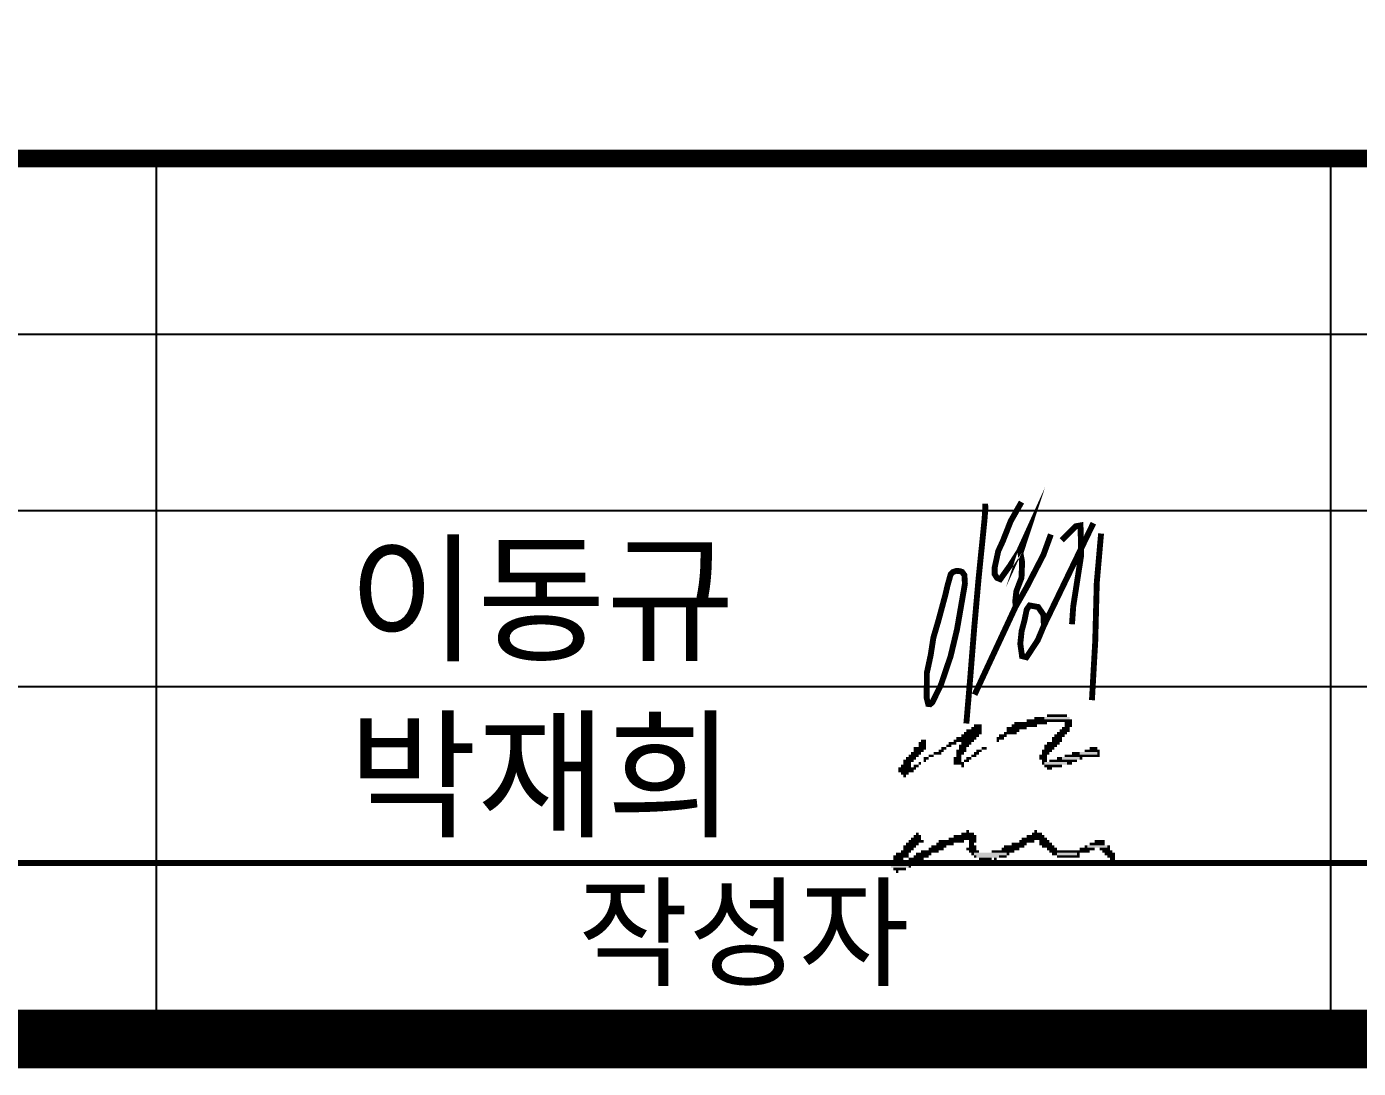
# Model space of a CAD drawing. Header units: millimetres. Extents: x 0 to 841, y 0 to 594.
# Drawn here: x 466.58 to 511.94, y 19 to 54.5 of the extents above; entities that cross this region are included whole.
import ezdxf
from ezdxf.enums import TextEntityAlignment as Align

# ---------------------------------------------------------------- set-up
doc = ezdxf.new("R2010")
doc.units = ezdxf.units.MM
doc.header["$LTSCALE"] = 10
for name, color, linetype in [('CX-BORD', 3, 'Continuous'), ('CX-BORD-LIN1', 4, 'Continuous'), ('CX-BORD-LIN2', 3, 'Continuous'), ('CX-BORD-TEX2', 7, 'Continuous'), ('CX-BORD-TEX3', 6, 'Continuous')]:
    doc.layers.add(name, color=color, linetype=linetype)
doc.styles.add('TB_TEXT', font='Dotum.ttf')
doc.styles.add('TB_WBTXT', font='Dotum.ttf')
doc.styles.add('TB_WMTXT', font='Dotum.ttf')

# ---------------------------------------------------------------- blocks, each defined once
blk = doc.blocks.new('CXBLKA1-KHCA-부산~울산409_K2H')
at = {"layer": 'CX-BORD-LIN1', "const_width": 2}
blk.add_lwpolyline([(821, 20), (25, 20), (25, 574), (821, 574)], close=True, dxfattribs=at)
at = {"layer": 'CX-BORD-LIN1'}
for points, const_width in [([(821, 50), (25, 50)], 0.6), ([(591, 26), (295, 26)], 0.2)]:
    blk.add_lwpolyline(points, dxfattribs=dict(at, const_width=const_width))
for points in [[(471, 20), (471, 50)], [(511, 20), (511, 50)]]:
    blk.add_lwpolyline(points, dxfattribs=at)
at = {"layer": 'CX-BORD-LIN2'}
for points in [[(591, 44), (295, 44)], [(591, 38), (295, 38)], [(591, 32), (295, 32)]]:
    blk.add_lwpolyline(points, dxfattribs=at)
at = {"layer": 'CX-BORD-LIN1', "style": 'TB_TEXT'}
for tag, height, p in [('TR_RDAT4', 3.5, (342.5, 47)), ('TR_DGN4', 3.5, (484.118, 47)), ('TR_CHK4', 3.5, (524.118, 47)), ('TR_APP4', 3.5, (564.118, 47)), ('TR_RNUM4', 3, (310.105, 46.637)), ('TR_RDAT3', 3.5, (342.5, 41)), ('TR_DGN3', 3.5, (484.118, 41)), ('TR_CHK3', 3.5, (524.118, 41)), ('TR_APP3', 3.5, (564.118, 41)), ('TR_RNUM3', 3, (310.105, 40.637)), ('TR_RDAT2', 3.5, (342.5, 35)), ('TR_DGN2', 3.5, (484.118, 35)), ('TR_CHK2', 3.5, (524.118, 35)), ('TR_APP2', 3.5, (564.118, 35)), ('TR_RNUM2', 3, (310.105, 34.637)), ('TR_RDAT1', 3.5, (342.5, 29)), ('TR_DGN1', 3.5, (484.118, 29)), ('TR_CHK1', 3.5, (524.118, 29)), ('TR_APP1', 3.5, (564.118, 29)), ('TR_RNUM1', 3, (310.105, 28.637))]:
    blk.add_attdef(tag, text='', height=height, dxfattribs=at).set_placement(p, align=Align.MIDDLE_CENTER)
for tag, p in [('TR_RCON4', (367.303, 47)), ('TR_RCON3', (367.303, 41)), ('TR_RCON2', (367.303, 35)), ('TR_RCON1', (367.303, 29))]:
    blk.add_attdef(tag, text='', height=3.5, dxfattribs=at).set_placement(p, align=Align.MIDDLE_LEFT)
at = {"layer": 'CX-BORD-LIN2', "style": 'TB_TEXT'}
blk.add_attdef('TD_VERSION', text='', height=3, rotation=90, dxfattribs=at).set_placement((825.5, 68.015), align=Align.MIDDLE_CENTER)
at = {"layer": 'CX-BORD-TEX2', "style": 'TB_WMTXT'}
for tag, height, p in [('TB_CNAME', 5, (40.345, 551.832)), ('TB_CSCOP', 4, (41.635, 543.832))]:
    blk.add_attdef(tag, text='', height=height, dxfattribs=at).set_placement(p, align=Align.BOTTOM_LEFT)
at = {"layer": 'CX-BORD-TEX2', "style": 'TB_WBTXT'}
for tag, height, p in [('TB_MTITIL', 10, (423, 553.326)), ('TB_STITL', 7, (423, 538.326))]:
    blk.add_attdef(tag, text='', height=height, dxfattribs=at).set_placement(p, align=Align.MIDDLE_CENTER)
at = {"layer": 'CX-BORD-TEX3', "style": 'TB_TEXT'}
blk.add_text('작성자', height=3, dxfattribs=at).set_placement((491, 23.662), align=Align.MIDDLE)
for tag, height, p in [('TD_DCOMP', 4.5, (242.5, 45)), ('TD_CSECT', 4.5, (636, 45)), ('TD_DNAME_TOP', 4.5, (780, 45)), ('TD_DNAME_MAIN', 4.5, (780, 39.007)), ('TD_CCOMP', 4.5, (242.5, 35)), ('TD_HSCAL', 4.5, (651.699, 35.235)), ('TD_VSCAL', 4.5, (680.779, 35.235)), ('TD_DNAME_BOT', 3, (780, 33.654)), ('TD_CNAME', 4.5, (90, 25.752)), ('TD_FIELD', 4.5, (207.5, 25.527)), ('TD_CSTEP', 4.5, (278.244, 25.527)), ('TD_DWGCODE', 4.5, (666, 25.386)), ('TD_DWGNO', 4.5, (780, 25.386))]:
    blk.add_attdef(tag, text='', height=height, dxfattribs=at).set_placement(p, align=Align.MIDDLE_CENTER)
at = {"layer": 'CX-BORD-TEX3', "style": 'TB_TEXT', "width": 0.9}
blk.add_attdef('TD_CDIST', text='', height=4, dxfattribs=at).set_placement((681, 45), align=Align.MIDDLE_CENTER)
blk = doc.blocks.new('CXGLOGO-4공구SIGN')
at = {"layer": 'CX-BORD-LIN1', "const_width": 0.2}
for points in [[(29.463, 12.294), (29.096, 11.648), (28.826, 10.962), (28.671, 10.625), (28.598, 10.286), (28.55, 10.067), (28.55, 9.834), (28.631, 9.71), (28.74, 9.667), (29.07, 10.129), (29.38, 10.612), (29.604, 11.104), (29.426, 10.563), (29.484, 10.252), (29.463, 9.717), (29.289, 9.261), (29.255, 8.965), (29.258, 8.724), (27.866, 5.733)], [(28.225, 12.24), (28.232, 12.079), (28.202, 11.681), (27.995, 9.622), (27.855, 8.032), (27.72, 6.342), (27.585, 4.751)], [(103.352, 9.487), (103.22, 9.574), (103.164, 9.876), (103.361, 10.566), (103.688, 11.105), (103.95, 11.402), (104.197, 11.629), (104.521, 11.841), (104.876, 11.997), (105.164, 12.069), (105.43, 12.092), (105.736, 12.089), (105.942, 12.059), (106.141, 11.935), (106.3, 11.778), (106.407, 11.61), (106.464, 11.45), (106.509, 11.202), (106.496, 10.859), (106.422, 10.507), (106.294, 10.145), (106.099, 9.762), (105.915, 9.449), (105.753, 9.176), (105.494, 8.817), (105.198, 8.454), (104.893, 8.179)], [(30.226, 8.087), (31.911, 11.576)], [(30.835, 10.996), (31.11, 11.27), (31.31, 11.471), (31.473, 11.5), (31.496, 10.489), (31.37, 9.674), (31.225, 8.74), (31.183, 8.131)], [(108.114, 11.549), (108.184, 11.588), (108.249, 11.476), (108.264, 11.148), (108.133, 10.594), (107.983, 9.93), (107.88, 9.431), (107.745, 8.83)], [(29.258, 8.724), (29.631, 9.378), (30.212, 10.503), (30.463, 11.193)], [(32.173, 11.223), (32.027, 9.555), (31.974, 7.544), (31.862, 5.546)], [(109.058, 9.75), (109.044, 9.828), (109.531, 10.185), (109.941, 10.421), (110.321, 10.587), (110.465, 10.633), (110.498, 10.568), (110.406, 10.417), (110.157, 10.126), (109.928, 9.802), (109.8, 9.588), (109.682, 9.461), (109.669, 9.349), (109.692, 9.232), (109.783, 9.15), (109.99, 9.104), (110.343, 9.369), (111.592, 10.991), (111.592, 10.925), (111.55, 10.82), (111.442, 10.546), (111.393, 10.349), (111.393, 9.834), (111.465, 9.792), (111.54, 9.769), (111.655, 9.746), (111.842, 9.798), (112.91, 11.072)], [(112.942, 9.95), (112.913, 10.027), (112.931, 10.155), (113.066, 10.264), (113.26, 10.268), (113.491, 10.213), (113.78, 9.84), (113.835, 9.65), (113.831, 9.533), (113.842, 9.391), (113.842, 9.303), (113.787, 9.168), (113.688, 9.036), (113.615, 8.992), (113.516, 9.029), (113.509, 9.149), (113.571, 9.303), (113.919, 9.815), (114.146, 10.064), (114.267, 10.185), (114.472, 10.32), (114.625, 10.408), (114.826, 10.47), (115.006, 10.444), (115.05, 10.389), (115.068, 10.302), (115.021, 9.997), (114.97, 9.778), (114.838, 9.602), (114.136, 8.797), (114.026, 8.746), (113.986, 8.669), (114.055, 8.6), (114.308, 8.64), (114.553, 8.753), (114.838, 8.94), (115.266, 9.192), (115.504, 9.338), (115.826, 9.371), (116.034, 9.309), (116.031, 9.154), (115.98, 8.945), (115.606, 8.194), (115.451, 7.847), (115.365, 7.578), (115.204, 7.155), (115.177, 6.848), (115.204, 6.573), (115.227, 6.472), (115.324, 6.376), (115.471, 6.353), (115.595, 6.435), (115.792, 6.6), (115.847, 6.761), (115.98, 6.963), (116.017, 7.087), (116.017, 7.261), (115.948, 7.394), (115.833, 7.49), (115.64, 7.545), (115.434, 7.554), (114.989, 7.399)], [(27.052, 9.838), (26.942, 9.445), (26.868, 9.126), (26.628, 8.236), (26.463, 7.678), (26.37, 7.081), (26.241, 6.48), (26.236, 5.979), (26.232, 5.626), (26.284, 5.416), (26.357, 5.408), (26.43, 5.479), (26.714, 6.054), (27.048, 7.04), (27.267, 7.958), (27.439, 8.948), (27.536, 9.512), (27.519, 9.807), (27.441, 9.913), (27.369, 9.94), (27.249, 9.952), (27.123, 9.91), (27.052, 9.838)], [(29.64, 8.634), (29.567, 8.272), (29.468, 7.903), (29.422, 7.468), (29.481, 7.046), (29.633, 7.007), (30.016, 7.587), (30.226, 8.087), (30.207, 8.463), (30.029, 8.72), (29.739, 8.773), (29.64, 8.634)], [(105.426, 7.229), (105.522, 7.263), (106.519, 6.429), (106.845, 6.247), (107.099, 6.211), (107.009, 7.106), (107.089, 7.509), (107.152, 7.669), (107.231, 7.728), (107.353, 7.753), (107.496, 7.728), (108.164, 7.102), (108.223, 7.069), (108.298, 7.069), (108.849, 7.846), (109.316, 8.463), (109.421, 8.493)], [(110.134, 7.173), (110.398, 7.516), (110.708, 7.859), (110.865, 7.995), (111.059, 8.074), (111.208, 8.115), (111.394, 8.074), (111.452, 7.995), (111.457, 7.42), (111.527, 7.169), (111.651, 7.003), (111.771, 6.937), (111.849, 6.958), (111.94, 7.003), (112.048, 7.082), (112.283, 7.441), (112.378, 7.656), (112.382, 7.961), (112.386, 8.271), (112.514, 8.383)]]:
    blk.add_lwpolyline(points, dxfattribs=at)
blk = doc.blocks.new('CXGLOGO-4공구SIGN1')
at = {"layer": 'CX-BORD-LIN1'}
for points in [[(36.395, 6.075), (36.498, 6.075), (36.395, 5.972), (36.498, 5.972)], [(36.498, 6.075), (36.601, 6.075), (36.498, 5.972), (36.601, 5.972)], [(36.601, 6.075), (37.115, 6.075), (36.601, 5.972), (37.115, 5.972)], [(37.115, 6.075), (37.218, 6.075), (37.115, 5.972), (37.218, 5.972)], [(33.104, 5.457), (33.206, 5.457), (33.104, 5.355), (33.206, 5.355)], [(33.206, 5.457), (33.309, 5.457), (33.206, 5.355), (33.309, 5.355)], [(33.309, 5.56), (33.412, 5.56), (33.309, 5.457), (33.412, 5.457)], [(33.309, 5.457), (33.618, 5.457), (33.309, 5.355), (33.618, 5.355)], [(33.412, 5.663), (33.515, 5.663), (33.412, 5.56), (33.515, 5.56)], [(33.412, 5.56), (33.618, 5.56), (33.412, 5.457), (33.618, 5.457)], [(33.515, 5.663), (33.618, 5.663), (33.515, 5.56), (33.618, 5.56)], [(33.618, 5.663), (33.721, 5.663), (33.618, 5.56), (33.721, 5.56)], [(33.618, 5.56), (33.721, 5.56), (33.618, 5.457), (33.721, 5.457)], [(33.618, 5.457), (33.721, 5.457), (33.618, 5.355), (33.721, 5.355)], [(34.749, 5.56), (34.852, 5.56), (34.749, 5.457), (34.852, 5.457)], [(34.749, 5.457), (34.852, 5.457), (34.749, 5.355), (34.852, 5.355)], [(34.852, 5.56), (35.366, 5.56), (34.852, 5.457), (35.366, 5.457)], [(34.852, 5.457), (35.058, 5.457), (34.852, 5.355), (35.058, 5.355)], [(34.955, 5.663), (35.058, 5.663), (34.955, 5.56), (35.058, 5.56)], [(35.058, 5.766), (35.161, 5.766), (35.058, 5.663), (35.161, 5.663)], [(35.058, 5.663), (35.572, 5.663), (35.058, 5.56), (35.572, 5.56)], [(35.058, 5.457), (35.161, 5.457), (35.058, 5.355), (35.161, 5.355)], [(35.161, 5.766), (35.366, 5.766), (35.161, 5.663), (35.366, 5.663)], [(35.161, 5.457), (35.264, 5.457), (35.161, 5.355), (35.264, 5.355)], [(35.366, 5.766), (35.469, 5.766), (35.366, 5.663), (35.469, 5.663)], [(35.366, 5.56), (35.469, 5.56), (35.366, 5.457), (35.469, 5.457)], [(35.469, 5.766), (36.086, 5.766), (35.469, 5.663), (36.086, 5.663)], [(35.469, 5.56), (35.572, 5.56), (35.469, 5.457), (35.572, 5.457)], [(35.572, 5.869), (35.675, 5.869), (35.572, 5.766), (35.675, 5.766)], [(35.572, 5.663), (35.675, 5.663), (35.572, 5.56), (35.675, 5.56)], [(35.675, 5.869), (35.778, 5.869), (35.675, 5.766), (35.778, 5.766)], [(35.675, 5.663), (35.881, 5.663), (35.675, 5.56), (35.881, 5.56)], [(35.778, 5.869), (35.881, 5.869), (35.778, 5.766), (35.881, 5.766)], [(35.881, 5.972), (35.984, 5.972), (35.881, 5.869), (35.984, 5.869)], [(35.881, 5.869), (36.395, 5.869), (35.881, 5.766), (36.395, 5.766)], [(35.881, 5.663), (35.984, 5.663), (35.881, 5.56), (35.984, 5.56)], [(35.984, 5.972), (36.292, 5.972), (35.984, 5.869), (36.292, 5.869)], [(36.086, 5.766), (36.189, 5.766), (36.086, 5.663), (36.189, 5.663)], [(36.189, 5.766), (36.395, 5.766), (36.189, 5.663), (36.395, 5.663)], [(36.292, 5.972), (37.321, 5.972), (36.292, 5.869), (37.321, 5.869)], [(36.395, 5.869), (36.498, 5.869), (36.395, 5.766), (36.498, 5.766)], [(36.498, 5.869), (36.601, 5.869), (36.498, 5.766), (36.601, 5.766)], [(36.601, 5.869), (36.704, 5.869), (36.601, 5.766), (36.704, 5.766)], [(36.704, 5.869), (36.806, 5.869), (36.704, 5.766), (36.806, 5.766)], [(36.806, 5.869), (37.115, 5.869), (36.806, 5.766), (37.115, 5.766)], [(36.909, 5.457), (37.012, 5.457), (36.909, 5.355), (37.012, 5.355)], [(37.012, 5.56), (37.115, 5.56), (37.012, 5.457), (37.115, 5.457)], [(37.012, 5.457), (37.218, 5.457), (37.012, 5.355), (37.218, 5.355)], [(37.115, 5.869), (37.218, 5.869), (37.115, 5.766), (37.218, 5.766)], [(37.115, 5.766), (37.218, 5.766), (37.115, 5.663), (37.218, 5.663)], [(37.115, 5.663), (37.321, 5.663), (37.115, 5.56), (37.321, 5.56)], [(37.115, 5.56), (37.218, 5.56), (37.115, 5.457), (37.218, 5.457)], [(37.218, 5.869), (37.321, 5.869), (37.218, 5.766), (37.321, 5.766)], [(37.218, 5.766), (37.321, 5.766), (37.218, 5.663), (37.321, 5.663)], [(37.218, 5.56), (37.321, 5.56), (37.218, 5.457), (37.321, 5.457)], [(37.218, 5.457), (37.321, 5.457), (37.218, 5.355), (37.321, 5.355)], [(37.321, 5.869), (37.424, 5.869), (37.321, 5.766), (37.424, 5.766)], [(37.321, 5.766), (37.424, 5.766), (37.321, 5.663), (37.424, 5.663)], [(37.321, 5.663), (37.424, 5.663), (37.321, 5.56), (37.424, 5.56)], [(31.149, 4.943), (31.252, 4.943), (31.149, 4.84), (31.252, 4.84)], [(31.252, 5.046), (31.355, 5.046), (31.252, 4.943), (31.355, 4.943)], [(31.252, 4.943), (31.458, 4.943), (31.252, 4.84), (31.458, 4.84)], [(31.355, 5.046), (31.458, 5.046), (31.355, 4.943), (31.458, 4.943)], [(32.384, 4.943), (32.486, 4.943), (32.384, 4.84), (32.486, 4.84)], [(32.486, 4.943), (32.589, 4.943), (32.486, 4.84), (32.589, 4.84)], [(32.589, 5.046), (32.692, 5.046), (32.589, 4.943), (32.692, 4.943)], [(32.589, 4.943), (32.692, 4.943), (32.589, 4.84), (32.692, 4.84)], [(32.692, 5.149), (32.795, 5.149), (32.692, 5.046), (32.795, 5.046)], [(32.692, 5.046), (32.795, 5.046), (32.692, 4.943), (32.795, 4.943)], [(32.795, 5.149), (32.898, 5.149), (32.795, 5.046), (32.898, 5.046)], [(32.795, 5.046), (32.898, 5.046), (32.795, 4.943), (32.898, 4.943)], [(32.898, 5.252), (33.001, 5.252), (32.898, 5.149), (33.001, 5.149)], [(32.898, 5.149), (33.001, 5.149), (32.898, 5.046), (33.001, 5.046)], [(32.898, 5.046), (33.001, 5.046), (32.898, 4.943), (33.001, 4.943)], [(32.898, 4.943), (33.206, 4.943), (32.898, 4.84), (33.206, 4.84)], [(33.001, 5.355), (33.104, 5.355), (33.001, 5.252), (33.104, 5.252)], [(33.001, 5.252), (33.515, 5.252), (33.001, 5.149), (33.515, 5.149)], [(33.001, 5.149), (33.104, 5.149), (33.001, 5.046), (33.104, 5.046)], [(33.001, 5.046), (33.104, 5.046), (33.001, 4.943), (33.104, 4.943)], [(33.104, 5.355), (33.618, 5.355), (33.104, 5.252), (33.618, 5.252)], [(33.104, 5.149), (33.412, 5.149), (33.104, 5.046), (33.412, 5.046)], [(33.104, 5.046), (33.309, 5.046), (33.104, 4.943), (33.309, 4.943)], [(33.206, 4.943), (33.309, 4.943), (33.206, 4.84), (33.309, 4.84)], [(33.309, 5.046), (33.412, 5.046), (33.309, 4.943), (33.412, 4.943)], [(33.412, 5.149), (33.515, 5.149), (33.412, 5.046), (33.515, 5.046)], [(33.515, 5.252), (33.618, 5.252), (33.515, 5.149), (33.618, 5.149)], [(33.618, 5.355), (33.721, 5.355), (33.618, 5.252), (33.721, 5.252)], [(34.338, 5.149), (34.441, 5.149), (34.338, 5.046), (34.441, 5.046)], [(34.338, 5.046), (34.441, 5.046), (34.338, 4.943), (34.441, 4.943)], [(34.441, 5.252), (34.544, 5.252), (34.441, 5.149), (34.544, 5.149)], [(34.441, 5.149), (34.544, 5.149), (34.441, 5.046), (34.544, 5.046)], [(34.544, 5.252), (34.646, 5.252), (34.544, 5.149), (34.646, 5.149)], [(34.544, 5.149), (34.646, 5.149), (34.544, 5.046), (34.646, 5.046)], [(34.646, 5.355), (34.749, 5.355), (34.646, 5.252), (34.749, 5.252)], [(34.646, 5.252), (34.749, 5.252), (34.646, 5.149), (34.749, 5.149)], [(34.749, 5.355), (34.852, 5.355), (34.749, 5.252), (34.852, 5.252)], [(34.852, 5.355), (34.955, 5.355), (34.852, 5.252), (34.955, 5.252)], [(34.955, 5.355), (35.058, 5.355), (34.955, 5.252), (35.058, 5.252)], [(35.058, 5.355), (35.161, 5.355), (35.058, 5.252), (35.161, 5.252)], [(36.395, 4.943), (36.498, 4.943), (36.395, 4.84), (36.498, 4.84)], [(36.498, 4.943), (36.806, 4.943), (36.498, 4.84), (36.806, 4.84)], [(36.601, 5.149), (36.704, 5.149), (36.601, 5.046), (36.704, 5.046)], [(36.601, 5.046), (36.909, 5.046), (36.601, 4.943), (36.909, 4.943)], [(36.704, 5.252), (36.806, 5.252), (36.704, 5.149), (36.806, 5.149)], [(36.704, 5.149), (36.909, 5.149), (36.704, 5.046), (36.909, 5.046)], [(36.806, 5.355), (36.909, 5.355), (36.806, 5.252), (36.909, 5.252)], [(36.806, 5.252), (37.012, 5.252), (36.806, 5.149), (37.012, 5.149)], [(36.806, 4.943), (36.909, 4.943), (36.806, 4.84), (36.909, 4.84)], [(36.909, 5.355), (37.115, 5.355), (36.909, 5.252), (37.115, 5.252)], [(36.909, 5.149), (37.012, 5.149), (36.909, 5.046), (37.012, 5.046)], [(36.909, 5.046), (37.012, 5.046), (36.909, 4.943), (37.012, 4.943)], [(37.012, 5.252), (37.115, 5.252), (37.012, 5.149), (37.115, 5.149)], [(37.115, 5.355), (37.218, 5.355), (37.115, 5.252), (37.218, 5.252)], [(30.738, 4.429), (30.841, 4.429), (30.738, 4.326), (30.841, 4.326)], [(30.841, 4.532), (31.149, 4.532), (30.841, 4.429), (31.149, 4.429)], [(30.841, 4.429), (31.046, 4.429), (30.841, 4.326), (31.046, 4.326)], [(30.944, 4.737), (31.046, 4.737), (30.944, 4.635), (31.046, 4.635)], [(30.944, 4.635), (31.046, 4.635), (30.944, 4.532), (31.046, 4.532)], [(31.046, 4.737), (31.355, 4.737), (31.046, 4.635), (31.355, 4.635)], [(31.046, 4.635), (31.252, 4.635), (31.046, 4.532), (31.252, 4.532)], [(31.046, 4.429), (31.149, 4.429), (31.046, 4.326), (31.149, 4.326)], [(31.149, 4.84), (31.458, 4.84), (31.149, 4.737), (31.458, 4.737)], [(31.149, 4.532), (31.252, 4.532), (31.149, 4.429), (31.252, 4.429)], [(31.252, 4.635), (31.355, 4.635), (31.252, 4.532), (31.355, 4.532)], [(31.355, 4.737), (31.458, 4.737), (31.355, 4.635), (31.458, 4.635)], [(31.561, 4.429), (31.664, 4.429), (31.561, 4.326), (31.664, 4.326)], [(31.664, 4.429), (31.766, 4.429), (31.664, 4.326), (31.766, 4.326)], [(31.766, 4.532), (31.869, 4.532), (31.766, 4.429), (31.869, 4.429)], [(31.869, 4.532), (31.972, 4.532), (31.869, 4.429), (31.972, 4.429)], [(31.972, 4.635), (32.075, 4.635), (31.972, 4.532), (32.075, 4.532)], [(31.972, 4.532), (32.075, 4.532), (31.972, 4.429), (32.075, 4.429)], [(32.075, 4.737), (32.178, 4.737), (32.075, 4.635), (32.178, 4.635)], [(32.075, 4.635), (32.178, 4.635), (32.075, 4.532), (32.178, 4.532)], [(32.178, 4.737), (32.281, 4.737), (32.178, 4.635), (32.281, 4.635)], [(32.281, 4.84), (32.384, 4.84), (32.281, 4.737), (32.384, 4.737)], [(32.384, 4.84), (32.486, 4.84), (32.384, 4.737), (32.486, 4.737)], [(32.692, 4.635), (32.795, 4.635), (32.692, 4.532), (32.795, 4.532)], [(32.692, 4.532), (32.898, 4.532), (32.692, 4.429), (32.898, 4.429)], [(32.692, 4.429), (32.795, 4.429), (32.692, 4.326), (32.795, 4.326)], [(32.795, 4.84), (32.898, 4.84), (32.795, 4.737), (32.898, 4.737)], [(32.795, 4.737), (32.898, 4.737), (32.795, 4.635), (32.898, 4.635)], [(32.795, 4.635), (33.001, 4.635), (32.795, 4.532), (33.001, 4.532)], [(32.795, 4.429), (32.898, 4.429), (32.795, 4.326), (32.898, 4.326)], [(32.898, 4.84), (33.104, 4.84), (32.898, 4.737), (33.104, 4.737)], [(32.898, 4.737), (33.001, 4.737), (32.898, 4.635), (33.001, 4.635)], [(32.898, 4.532), (33.001, 4.532), (32.898, 4.429), (33.001, 4.429)], [(33.001, 4.737), (33.104, 4.737), (33.001, 4.635), (33.104, 4.635)], [(33.001, 4.635), (33.104, 4.635), (33.001, 4.532), (33.104, 4.532)], [(33.104, 4.84), (33.206, 4.84), (33.104, 4.737), (33.206, 4.737)], [(33.309, 4.429), (33.412, 4.429), (33.309, 4.326), (33.412, 4.326)], [(33.412, 4.532), (33.515, 4.532), (33.412, 4.429), (33.515, 4.429)], [(33.412, 4.429), (33.515, 4.429), (33.412, 4.326), (33.515, 4.326)], [(33.515, 4.635), (33.618, 4.635), (33.515, 4.532), (33.618, 4.532)], [(33.515, 4.532), (33.618, 4.532), (33.515, 4.429), (33.618, 4.429)], [(33.618, 4.635), (33.721, 4.635), (33.618, 4.532), (33.721, 4.532)], [(33.721, 4.737), (33.824, 4.737), (33.721, 4.635), (33.824, 4.635)], [(33.824, 4.737), (33.926, 4.737), (33.824, 4.635), (33.926, 4.635)], [(36.086, 4.429), (36.395, 4.429), (36.086, 4.326), (36.395, 4.326)], [(36.189, 4.635), (36.292, 4.635), (36.189, 4.532), (36.292, 4.532)], [(36.189, 4.532), (36.292, 4.532), (36.189, 4.429), (36.292, 4.429)], [(36.292, 4.84), (36.395, 4.84), (36.292, 4.737), (36.395, 4.737)], [(36.292, 4.737), (36.395, 4.737), (36.292, 4.635), (36.395, 4.635)], [(36.292, 4.635), (36.498, 4.635), (36.292, 4.532), (36.498, 4.532)], [(36.292, 4.532), (36.498, 4.532), (36.292, 4.429), (36.498, 4.429)], [(36.395, 4.84), (36.498, 4.84), (36.395, 4.737), (36.498, 4.737)], [(36.395, 4.737), (36.601, 4.737), (36.395, 4.635), (36.601, 4.635)], [(36.498, 4.84), (36.704, 4.84), (36.498, 4.737), (36.704, 4.737)], [(36.498, 4.635), (36.601, 4.635), (36.498, 4.532), (36.601, 4.532)], [(36.601, 4.737), (36.704, 4.737), (36.601, 4.635), (36.704, 4.635)], [(36.704, 4.84), (36.806, 4.84), (36.704, 4.737), (36.806, 4.737)], [(37.115, 4.429), (37.218, 4.429), (37.115, 4.326), (37.218, 4.326)], [(37.218, 4.429), (37.321, 4.429), (37.218, 4.326), (37.321, 4.326)], [(37.321, 4.429), (37.424, 4.429), (37.321, 4.326), (37.424, 4.326)], [(37.424, 4.532), (37.526, 4.532), (37.424, 4.429), (37.526, 4.429)], [(37.424, 4.429), (37.938, 4.429), (37.424, 4.326), (37.938, 4.326)], [(37.526, 4.532), (37.629, 4.532), (37.526, 4.429), (37.629, 4.429)], [(37.629, 4.532), (37.732, 4.532), (37.629, 4.429), (37.732, 4.429)], [(37.732, 4.532), (38.452, 4.532), (37.732, 4.429), (38.452, 4.429)], [(37.938, 4.635), (38.041, 4.635), (37.938, 4.532), (38.041, 4.532)], [(37.938, 4.429), (38.041, 4.429), (37.938, 4.326), (38.041, 4.326)], [(38.041, 4.635), (38.144, 4.635), (38.041, 4.532), (38.144, 4.532)], [(38.041, 4.429), (38.452, 4.429), (38.041, 4.326), (38.452, 4.326)], [(38.144, 4.737), (38.246, 4.737), (38.144, 4.635), (38.246, 4.635)], [(38.144, 4.635), (38.452, 4.635), (38.144, 4.532), (38.452, 4.532)], [(38.246, 4.737), (38.349, 4.737), (38.246, 4.635), (38.349, 4.635)], [(38.349, 4.737), (38.452, 4.737), (38.349, 4.635), (38.452, 4.635)], [(38.452, 4.635), (38.555, 4.635), (38.452, 4.532), (38.555, 4.532)], [(38.452, 4.532), (38.555, 4.532), (38.452, 4.429), (38.555, 4.429)], [(38.452, 4.429), (38.555, 4.429), (38.452, 4.326), (38.555, 4.326)], [(30.326, 3.915), (30.429, 3.915), (30.326, 3.812), (30.429, 3.812)], [(30.326, 3.812), (30.429, 3.812), (30.326, 3.709), (30.429, 3.709)], [(30.429, 4.017), (30.532, 4.017), (30.429, 3.915), (30.532, 3.915)], [(30.429, 3.915), (30.635, 3.915), (30.429, 3.812), (30.635, 3.812)], [(30.429, 3.812), (30.738, 3.812), (30.429, 3.709), (30.738, 3.709)], [(30.532, 4.223), (30.635, 4.223), (30.532, 4.12), (30.635, 4.12)], [(30.532, 4.12), (30.841, 4.12), (30.532, 4.017), (30.841, 4.017)], [(30.532, 4.017), (30.635, 4.017), (30.532, 3.915), (30.635, 3.915)], [(30.635, 4.326), (31.046, 4.326), (30.635, 4.223), (31.046, 4.223)], [(30.635, 4.223), (30.841, 4.223), (30.635, 4.12), (30.841, 4.12)], [(30.635, 4.017), (30.738, 4.017), (30.635, 3.915), (30.738, 3.915)], [(30.635, 3.915), (30.738, 3.915), (30.635, 3.812), (30.738, 3.812)], [(30.738, 4.017), (30.841, 4.017), (30.738, 3.915), (30.841, 3.915)], [(30.738, 3.915), (30.841, 3.915), (30.738, 3.812), (30.841, 3.812)], [(30.738, 3.812), (30.841, 3.812), (30.738, 3.709), (30.841, 3.709)], [(30.841, 4.223), (30.944, 4.223), (30.841, 4.12), (30.944, 4.12)], [(30.841, 3.915), (31.046, 3.915), (30.841, 3.812), (31.046, 3.812)], [(30.841, 3.812), (30.944, 3.812), (30.841, 3.709), (30.944, 3.709)], [(30.944, 4.017), (31.046, 4.017), (30.944, 3.915), (31.046, 3.915)], [(31.046, 4.017), (31.149, 4.017), (31.046, 3.915), (31.149, 3.915)], [(31.149, 4.12), (31.252, 4.12), (31.149, 4.017), (31.252, 4.017)], [(31.355, 4.326), (31.458, 4.326), (31.355, 4.223), (31.458, 4.223)], [(31.355, 4.223), (31.458, 4.223), (31.355, 4.12), (31.458, 4.12)], [(31.458, 4.326), (31.561, 4.326), (31.458, 4.223), (31.561, 4.223)], [(32.589, 4.326), (32.795, 4.326), (32.589, 4.223), (32.795, 4.223)], [(32.589, 4.223), (32.692, 4.223), (32.589, 4.12), (32.692, 4.12)], [(32.589, 4.12), (32.692, 4.12), (32.589, 4.017), (32.692, 4.017)], [(32.692, 4.223), (32.795, 4.223), (32.692, 4.12), (32.795, 4.12)], [(32.692, 4.12), (33.001, 4.12), (32.692, 4.017), (33.001, 4.017)], [(32.795, 4.326), (32.898, 4.326), (32.795, 4.223), (32.898, 4.223)], [(32.795, 4.223), (32.898, 4.223), (32.795, 4.12), (32.898, 4.12)], [(32.898, 4.017), (33.001, 4.017), (32.898, 3.915), (33.001, 3.915)], [(33.001, 4.223), (33.104, 4.223), (33.001, 4.12), (33.104, 4.12)], [(33.104, 4.326), (33.206, 4.326), (33.104, 4.223), (33.206, 4.223)], [(33.104, 4.223), (33.206, 4.223), (33.104, 4.12), (33.206, 4.12)], [(33.206, 4.326), (33.309, 4.326), (33.206, 4.223), (33.309, 4.223)], [(36.086, 4.326), (36.189, 4.326), (36.086, 4.223), (36.189, 4.223)], [(36.189, 4.326), (36.395, 4.326), (36.189, 4.223), (36.395, 4.223)], [(36.189, 4.223), (36.292, 4.223), (36.189, 4.12), (36.292, 4.12)], [(36.189, 4.12), (36.292, 4.12), (36.189, 4.017), (36.292, 4.017)], [(36.292, 4.223), (36.395, 4.223), (36.292, 4.12), (36.395, 4.12)], [(36.292, 4.12), (37.218, 4.12), (36.292, 4.017), (37.218, 4.017)], [(36.292, 4.017), (36.395, 4.017), (36.292, 3.915), (36.395, 3.915)], [(36.395, 4.017), (36.601, 4.017), (36.395, 3.915), (36.601, 3.915)], [(36.395, 3.915), (36.498, 3.915), (36.395, 3.812), (36.498, 3.812)], [(36.498, 4.223), (36.601, 4.223), (36.498, 4.12), (36.601, 4.12)], [(36.498, 3.915), (36.601, 3.915), (36.498, 3.812), (36.601, 3.812)], [(36.601, 4.223), (36.704, 4.223), (36.601, 4.12), (36.704, 4.12)], [(36.601, 4.017), (36.704, 4.017), (36.601, 3.915), (36.704, 3.915)], [(36.704, 4.223), (36.806, 4.223), (36.704, 4.12), (36.806, 4.12)], [(36.704, 4.017), (36.806, 4.017), (36.704, 3.915), (36.806, 3.915)], [(36.806, 4.326), (36.909, 4.326), (36.806, 4.223), (36.909, 4.223)], [(36.806, 4.223), (37.424, 4.223), (36.806, 4.12), (37.424, 4.12)], [(36.806, 4.017), (36.909, 4.017), (36.806, 3.915), (36.909, 3.915)], [(36.909, 4.326), (37.012, 4.326), (36.909, 4.223), (37.012, 4.223)], [(36.909, 4.017), (37.012, 4.017), (36.909, 3.915), (37.012, 3.915)], [(37.012, 4.326), (37.732, 4.326), (37.012, 4.223), (37.732, 4.223)], [(37.218, 4.12), (37.321, 4.12), (37.218, 4.017), (37.321, 4.017)], [(37.321, 4.12), (37.424, 4.12), (37.321, 4.017), (37.424, 4.017)], [(37.424, 4.223), (37.526, 4.223), (37.424, 4.12), (37.526, 4.12)], [(37.526, 4.223), (37.629, 4.223), (37.526, 4.12), (37.629, 4.12)], [(37.732, 4.326), (37.835, 4.326), (37.732, 4.223), (37.835, 4.223)], [(30.429, 3.709), (30.532, 3.709), (30.429, 3.606), (30.532, 3.606)], [(30.532, 3.709), (30.635, 3.709), (30.532, 3.606), (30.635, 3.606)], [(30.532, 3.606), (30.635, 3.606), (30.532, 3.503), (30.635, 3.503)], [(30.635, 3.709), (30.738, 3.709), (30.635, 3.606), (30.738, 3.606)], [(30.944, 1.137), (31.046, 1.137), (30.944, 1.035), (31.046, 1.035)], [(31.046, 1.24), (31.149, 1.24), (31.046, 1.137), (31.149, 1.137)], [(31.046, 1.137), (31.252, 1.137), (31.046, 1.035), (31.252, 1.035)], [(32.589, 1.137), (32.692, 1.137), (32.589, 1.035), (32.692, 1.035)], [(32.692, 1.137), (32.795, 1.137), (32.692, 1.035), (32.795, 1.035)], [(32.795, 1.137), (33.412, 1.137), (32.795, 1.035), (33.412, 1.035)], [(32.898, 1.24), (33.412, 1.24), (32.898, 1.137), (33.412, 1.137)], [(33.104, 1.343), (33.206, 1.343), (33.104, 1.24), (33.206, 1.24)], [(33.412, 1.137), (33.515, 1.137), (33.412, 1.035), (33.515, 1.035)], [(35.572, 1.137), (35.675, 1.137), (35.572, 1.035), (35.675, 1.035)], [(35.675, 1.137), (36.189, 1.137), (35.675, 1.035), (36.189, 1.035)], [(35.778, 1.24), (36.086, 1.24), (35.778, 1.137), (36.086, 1.137)], [(35.881, 1.343), (35.984, 1.343), (35.881, 1.24), (35.984, 1.24)], [(36.086, 1.24), (36.189, 1.24), (36.086, 1.137), (36.189, 1.137)], [(36.189, 1.137), (36.292, 1.137), (36.189, 1.035), (36.292, 1.035)], [(30.532, 0.726), (30.635, 0.726), (30.532, 0.623), (30.635, 0.623)], [(30.532, 0.623), (30.841, 0.623), (30.532, 0.52), (30.841, 0.52)], [(30.635, 0.829), (30.738, 0.829), (30.635, 0.726), (30.738, 0.726)], [(30.635, 0.726), (30.944, 0.726), (30.635, 0.623), (30.944, 0.623)], [(30.738, 0.932), (30.841, 0.932), (30.738, 0.829), (30.841, 0.829)], [(30.738, 0.829), (31.046, 0.829), (30.738, 0.726), (31.046, 0.726)], [(30.841, 1.035), (30.944, 1.035), (30.841, 0.932), (30.944, 0.932)], [(30.841, 0.932), (31.252, 0.932), (30.841, 0.829), (31.252, 0.829)], [(30.841, 0.623), (30.944, 0.623), (30.841, 0.52), (30.944, 0.52)], [(30.944, 1.035), (31.252, 1.035), (30.944, 0.932), (31.252, 0.932)], [(30.944, 0.726), (31.046, 0.726), (30.944, 0.623), (31.046, 0.623)], [(31.046, 0.829), (31.149, 0.829), (31.046, 0.726), (31.149, 0.726)], [(31.252, 0.932), (31.355, 0.932), (31.252, 0.829), (31.355, 0.829)], [(31.561, 0.623), (31.972, 0.623), (31.561, 0.52), (31.972, 0.52)], [(31.664, 0.726), (31.766, 0.726), (31.664, 0.623), (31.766, 0.623)], [(31.766, 0.726), (32.075, 0.726), (31.766, 0.623), (32.075, 0.623)], [(31.869, 0.829), (31.972, 0.829), (31.869, 0.726), (31.972, 0.726)], [(31.972, 0.932), (32.075, 0.932), (31.972, 0.829), (32.075, 0.829)], [(31.972, 0.829), (32.589, 0.829), (31.972, 0.726), (32.589, 0.726)], [(31.972, 0.623), (32.075, 0.623), (31.972, 0.52), (32.075, 0.52)], [(32.075, 0.932), (32.178, 0.932), (32.075, 0.829), (32.178, 0.829)], [(32.075, 0.726), (32.178, 0.726), (32.075, 0.623), (32.178, 0.623)], [(32.075, 0.623), (32.178, 0.623), (32.075, 0.52), (32.178, 0.52)], [(32.178, 0.932), (32.281, 0.932), (32.178, 0.829), (32.281, 0.829)], [(32.178, 0.726), (32.281, 0.726), (32.178, 0.623), (32.281, 0.623)], [(32.281, 0.932), (32.692, 0.932), (32.281, 0.829), (32.692, 0.829)], [(32.384, 1.035), (32.486, 1.035), (32.384, 0.932), (32.486, 0.932)], [(32.486, 1.035), (32.589, 1.035), (32.486, 0.932), (32.589, 0.932)], [(32.589, 1.035), (33.001, 1.035), (32.589, 0.932), (33.001, 0.932)], [(32.692, 0.932), (32.795, 0.932), (32.692, 0.829), (32.795, 0.829)], [(32.795, 0.932), (32.898, 0.932), (32.795, 0.829), (32.898, 0.829)], [(32.898, 0.932), (33.001, 0.932), (32.898, 0.829), (33.001, 0.829)], [(33.001, 1.035), (33.206, 1.035), (33.001, 0.932), (33.206, 0.932)], [(33.104, 0.623), (33.206, 0.623), (33.104, 0.52), (33.206, 0.52)], [(33.206, 1.035), (33.412, 1.035), (33.206, 0.932), (33.412, 0.932)], [(33.206, 0.932), (33.309, 0.932), (33.206, 0.829), (33.309, 0.829)], [(33.206, 0.829), (33.309, 0.829), (33.206, 0.726), (33.309, 0.726)], [(33.206, 0.726), (33.309, 0.726), (33.206, 0.623), (33.309, 0.623)], [(33.206, 0.623), (33.309, 0.623), (33.206, 0.52), (33.309, 0.52)], [(33.309, 0.932), (33.515, 0.932), (33.309, 0.829), (33.515, 0.829)], [(33.309, 0.829), (33.412, 0.829), (33.309, 0.726), (33.412, 0.726)], [(33.309, 0.726), (33.412, 0.726), (33.309, 0.623), (33.412, 0.623)], [(33.309, 0.623), (33.412, 0.623), (33.309, 0.52), (33.412, 0.52)], [(33.412, 1.035), (33.515, 1.035), (33.412, 0.932), (33.515, 0.932)], [(33.412, 0.726), (33.515, 0.726), (33.412, 0.623), (33.515, 0.623)], [(33.412, 0.623), (33.515, 0.623), (33.412, 0.52), (33.515, 0.52)], [(34.544, 0.623), (35.058, 0.623), (34.544, 0.52), (35.058, 0.52)], [(34.646, 0.726), (34.749, 0.726), (34.646, 0.623), (34.749, 0.623)], [(34.749, 0.726), (34.852, 0.726), (34.749, 0.623), (34.852, 0.623)], [(34.852, 0.726), (35.366, 0.726), (34.852, 0.623), (35.366, 0.623)], [(34.955, 0.829), (35.058, 0.829), (34.955, 0.726), (35.058, 0.726)], [(35.058, 0.829), (35.161, 0.829), (35.058, 0.726), (35.161, 0.726)], [(35.058, 0.623), (35.161, 0.623), (35.058, 0.52), (35.161, 0.52)], [(35.161, 0.829), (35.572, 0.829), (35.161, 0.726), (35.572, 0.726)], [(35.161, 0.623), (35.264, 0.623), (35.161, 0.52), (35.264, 0.52)], [(35.264, 0.932), (35.778, 0.932), (35.264, 0.829), (35.778, 0.829)], [(35.366, 1.035), (35.469, 1.035), (35.366, 0.932), (35.469, 0.932)], [(35.366, 0.726), (35.469, 0.726), (35.366, 0.623), (35.469, 0.623)], [(35.469, 1.035), (35.572, 1.035), (35.469, 0.932), (35.572, 0.932)], [(35.572, 1.035), (35.984, 1.035), (35.572, 0.932), (35.984, 0.932)], [(35.778, 0.932), (35.881, 0.932), (35.778, 0.829), (35.881, 0.829)], [(35.984, 1.035), (36.292, 1.035), (35.984, 0.932), (36.292, 0.932)], [(36.086, 0.932), (36.395, 0.932), (36.086, 0.829), (36.395, 0.829)], [(36.086, 0.829), (36.189, 0.829), (36.086, 0.726), (36.189, 0.726)], [(36.189, 0.829), (36.498, 0.829), (36.189, 0.726), (36.498, 0.726)], [(36.189, 0.726), (36.292, 0.726), (36.189, 0.623), (36.292, 0.623)], [(36.292, 1.035), (36.395, 1.035), (36.292, 0.932), (36.395, 0.932)], [(36.292, 0.726), (36.601, 0.726), (36.292, 0.623), (36.601, 0.623)], [(36.395, 0.932), (36.498, 0.932), (36.395, 0.829), (36.498, 0.829)], [(36.395, 0.623), (36.498, 0.623), (36.395, 0.52), (36.498, 0.52)], [(36.498, 0.829), (36.601, 0.829), (36.498, 0.726), (36.601, 0.726)], [(36.498, 0.623), (36.704, 0.623), (36.498, 0.52), (36.704, 0.52)], [(36.601, 0.726), (36.704, 0.726), (36.601, 0.623), (36.704, 0.623)], [(36.704, 0.623), (36.806, 0.623), (36.704, 0.52), (36.806, 0.52)], [(37.732, 0.623), (37.835, 0.623), (37.732, 0.52), (37.835, 0.52)], [(37.835, 0.623), (38.144, 0.623), (37.835, 0.52), (38.144, 0.52)], [(37.938, 0.726), (38.041, 0.726), (37.938, 0.623), (38.041, 0.623)], [(38.041, 0.726), (38.864, 0.726), (38.041, 0.623), (38.864, 0.623)], [(38.144, 0.829), (38.246, 0.829), (38.144, 0.726), (38.246, 0.726)], [(38.144, 0.623), (38.246, 0.623), (38.144, 0.52), (38.246, 0.52)], [(38.246, 0.829), (38.349, 0.829), (38.246, 0.726), (38.349, 0.726)], [(38.246, 0.623), (38.349, 0.623), (38.246, 0.52), (38.349, 0.52)], [(38.349, 0.932), (38.452, 0.932), (38.349, 0.829), (38.452, 0.829)], [(38.349, 0.829), (38.761, 0.829), (38.349, 0.726), (38.761, 0.726)], [(38.452, 0.932), (38.658, 0.932), (38.452, 0.829), (38.658, 0.829)], [(38.555, 0.623), (38.658, 0.623), (38.555, 0.52), (38.658, 0.52)], [(38.658, 0.932), (38.761, 0.932), (38.658, 0.829), (38.761, 0.829)], [(38.658, 0.623), (38.864, 0.623), (38.658, 0.52), (38.864, 0.52)], [(38.864, 0.726), (38.966, 0.726), (38.864, 0.623), (38.966, 0.623)], [(38.864, 0.623), (38.966, 0.623), (38.864, 0.52), (38.966, 0.52)], [(29.915, 0.006), (30.018, 0.006), (29.915, -0.097), (30.018, -0.097)], [(30.018, 0.109), (30.326, 0.109), (30.018, 0.006), (30.326, 0.006)], [(30.018, 0.006), (30.841, 0.006), (30.018, -0.097), (30.841, -0.097)], [(30.121, 0.315), (30.224, 0.315), (30.121, 0.212), (30.224, 0.212)], [(30.121, 0.212), (30.429, 0.212), (30.121, 0.109), (30.429, 0.109)], [(30.224, 0.417), (30.635, 0.417), (30.224, 0.315), (30.635, 0.315)], [(30.224, 0.315), (30.532, 0.315), (30.224, 0.212), (30.532, 0.212)], [(30.326, 0.109), (30.429, 0.109), (30.326, 0.006), (30.429, 0.006)], [(30.429, 0.52), (30.738, 0.52), (30.429, 0.417), (30.738, 0.417)], [(30.429, 0.212), (30.532, 0.212), (30.429, 0.109), (30.532, 0.109)], [(30.532, 0.315), (30.635, 0.315), (30.532, 0.212), (30.635, 0.212)], [(30.532, 0.109), (30.635, 0.109), (30.532, 0.006), (30.635, 0.006)], [(30.635, 0.417), (30.738, 0.417), (30.635, 0.315), (30.738, 0.315)], [(30.635, 0.315), (30.738, 0.315), (30.635, 0.212), (30.738, 0.212)], [(30.635, 0.109), (31.046, 0.109), (30.635, 0.006), (31.046, 0.006)], [(30.738, 0.52), (30.841, 0.52), (30.738, 0.417), (30.841, 0.417)], [(30.738, 0.212), (30.841, 0.212), (30.738, 0.109), (30.841, 0.109)], [(30.841, 0.212), (31.252, 0.212), (30.841, 0.109), (31.252, 0.109)], [(30.841, 0.006), (30.944, 0.006), (30.841, -0.097), (30.944, -0.097)], [(30.944, 0.315), (31.046, 0.315), (30.944, 0.212), (31.046, 0.212)], [(30.944, 0.006), (31.046, 0.006), (30.944, -0.097), (31.046, -0.097)], [(31.046, 0.417), (31.561, 0.417), (31.046, 0.315), (31.561, 0.315)], [(31.046, 0.315), (31.458, 0.315), (31.046, 0.212), (31.458, 0.212)], [(31.046, 0.109), (31.149, 0.109), (31.046, 0.006), (31.149, 0.006)], [(31.149, 0.109), (31.252, 0.109), (31.149, 0.006), (31.252, 0.006)], [(31.252, 0.52), (31.355, 0.52), (31.252, 0.417), (31.355, 0.417)], [(31.252, 0.212), (31.355, 0.212), (31.252, 0.109), (31.355, 0.109)], [(31.355, 0.52), (31.869, 0.52), (31.355, 0.417), (31.869, 0.417)], [(31.458, 0.315), (31.561, 0.315), (31.458, 0.212), (31.561, 0.212)], [(31.561, 0.417), (31.664, 0.417), (31.561, 0.315), (31.664, 0.315)], [(31.869, 0.52), (31.972, 0.52), (31.869, 0.417), (31.972, 0.417)], [(33.206, 0.52), (33.515, 0.52), (33.206, 0.417), (33.515, 0.417)], [(33.309, 0.417), (33.412, 0.417), (33.309, 0.315), (33.412, 0.315)], [(33.412, 0.417), (34.749, 0.417), (33.412, 0.315), (34.749, 0.315)], [(33.412, 0.315), (33.515, 0.315), (33.412, 0.212), (33.515, 0.212)], [(33.515, 0.52), (33.618, 0.52), (33.515, 0.417), (33.618, 0.417)], [(33.515, 0.315), (34.441, 0.315), (33.515, 0.212), (34.441, 0.212)], [(33.618, 0.212), (33.721, 0.212), (33.618, 0.109), (33.721, 0.109)], [(33.721, 0.212), (34.029, 0.212), (33.721, 0.109), (34.029, 0.109)], [(34.029, 0.212), (34.132, 0.212), (34.029, 0.109), (34.132, 0.109)], [(34.132, 0.52), (34.235, 0.52), (34.132, 0.417), (34.235, 0.417)], [(34.235, 0.52), (34.338, 0.52), (34.235, 0.417), (34.338, 0.417)], [(34.235, 0.212), (34.338, 0.212), (34.235, 0.109), (34.338, 0.109)], [(34.338, 0.52), (34.955, 0.52), (34.338, 0.417), (34.955, 0.417)], [(34.441, 0.315), (34.544, 0.315), (34.441, 0.212), (34.544, 0.212)], [(34.544, 0.315), (34.646, 0.315), (34.544, 0.212), (34.646, 0.212)], [(34.646, 0.315), (34.749, 0.315), (34.646, 0.212), (34.749, 0.212)], [(34.749, 0.417), (34.852, 0.417), (34.749, 0.315), (34.852, 0.315)], [(34.955, 0.52), (35.058, 0.52), (34.955, 0.417), (35.058, 0.417)], [(36.498, 0.52), (36.909, 0.52), (36.498, 0.417), (36.909, 0.417)], [(36.601, 0.417), (36.704, 0.417), (36.601, 0.315), (36.704, 0.315)], [(36.704, 0.417), (36.806, 0.417), (36.704, 0.315), (36.806, 0.315)], [(36.806, 0.417), (37.629, 0.417), (36.806, 0.315), (37.629, 0.315)], [(36.806, 0.315), (36.909, 0.315), (36.806, 0.212), (36.909, 0.212)], [(36.909, 0.52), (37.012, 0.52), (36.909, 0.417), (37.012, 0.417)], [(36.909, 0.315), (37.526, 0.315), (36.909, 0.212), (37.526, 0.212)], [(37.012, 0.52), (37.321, 0.52), (37.012, 0.417), (37.321, 0.417)], [(37.321, 0.52), (37.424, 0.52), (37.321, 0.417), (37.424, 0.417)], [(37.424, 0.52), (37.835, 0.52), (37.424, 0.417), (37.835, 0.417)], [(37.526, 0.315), (37.629, 0.315), (37.526, 0.212), (37.629, 0.212)], [(37.629, 0.417), (37.732, 0.417), (37.629, 0.315), (37.732, 0.315)], [(37.629, 0.315), (37.732, 0.315), (37.629, 0.212), (37.732, 0.212)], [(37.835, 0.52), (37.938, 0.52), (37.835, 0.417), (37.938, 0.417)], [(37.938, 0.52), (38.041, 0.52), (37.938, 0.417), (38.041, 0.417)], [(38.041, 0.52), (38.144, 0.52), (38.041, 0.417), (38.144, 0.417)], [(38.658, 0.52), (38.966, 0.52), (38.658, 0.417), (38.966, 0.417)], [(38.761, 0.417), (38.864, 0.417), (38.761, 0.315), (38.864, 0.315)], [(38.864, 0.417), (39.069, 0.417), (38.864, 0.315), (39.069, 0.315)], [(38.864, 0.315), (39.069, 0.315), (38.864, 0.212), (39.069, 0.212)], [(38.966, 0.52), (39.069, 0.52), (38.966, 0.417), (39.069, 0.417)], [(38.966, 0.212), (39.172, 0.212), (38.966, 0.109), (39.172, 0.109)], [(39.069, 0.417), (39.172, 0.417), (39.069, 0.315), (39.172, 0.315)], [(39.069, 0.315), (39.172, 0.315), (39.069, 0.212), (39.172, 0.212)], [(30.018, -0.097), (30.738, -0.097), (30.018, -0.2), (30.738, -0.2)], [(30.121, -0.2), (30.224, -0.2), (30.121, -0.303), (30.224, -0.303)], [(30.224, -0.2), (30.429, -0.2), (30.224, -0.303), (30.429, -0.303)], [(30.224, -0.303), (30.326, -0.303), (30.224, -0.405), (30.326, -0.405)], [(30.429, -0.2), (30.532, -0.2), (30.429, -0.303), (30.532, -0.303)], [(30.532, -0.2), (30.635, -0.2), (30.532, -0.303), (30.635, -0.303)], [(30.738, -0.097), (30.841, -0.097), (30.738, -0.2), (30.841, -0.2)]]:
    blk.add_solid(points, dxfattribs=at)

msp = doc.modelspace()

# ---------------------------------------------------------------- block references
at = {"layer": 'CX-BORD'}
ref = msp.add_blockref('CXBLKA1-KHCA-부산~울산409_K2H', (0, 0), dxfattribs=at)
ref.add_attrib('TR_DGN1', '박재희', dxfattribs={"layer": 'CX-BORD-LIN1', "height": 3.5, "style": 'TB_TEXT'}).set_placement((484.118, 29), align=Align.MIDDLE_CENTER)
ref.add_attrib('TR_DGN2', '이동규', dxfattribs={"layer": 'CX-BORD-LIN1', "height": 3.5, "style": 'TB_TEXT'}).set_placement((484.118, 35), align=Align.MIDDLE_CENTER)
at = {"layer": 'CX-BORD-LIN1'}
msp.add_blockref('CXGLOGO-4공구SIGN', (471, 26), dxfattribs=at)
at = {"layer": 'CX-BORD-LIN1', "xscale": 0.8333333333333712, "yscale": 0.8333333333333286, "zscale": 0.8333333333333334}
msp.add_blockref('CXGLOGO-4공구SIGN1', (471, 26), dxfattribs=at)

doc.saveas('drawing.dxf')
